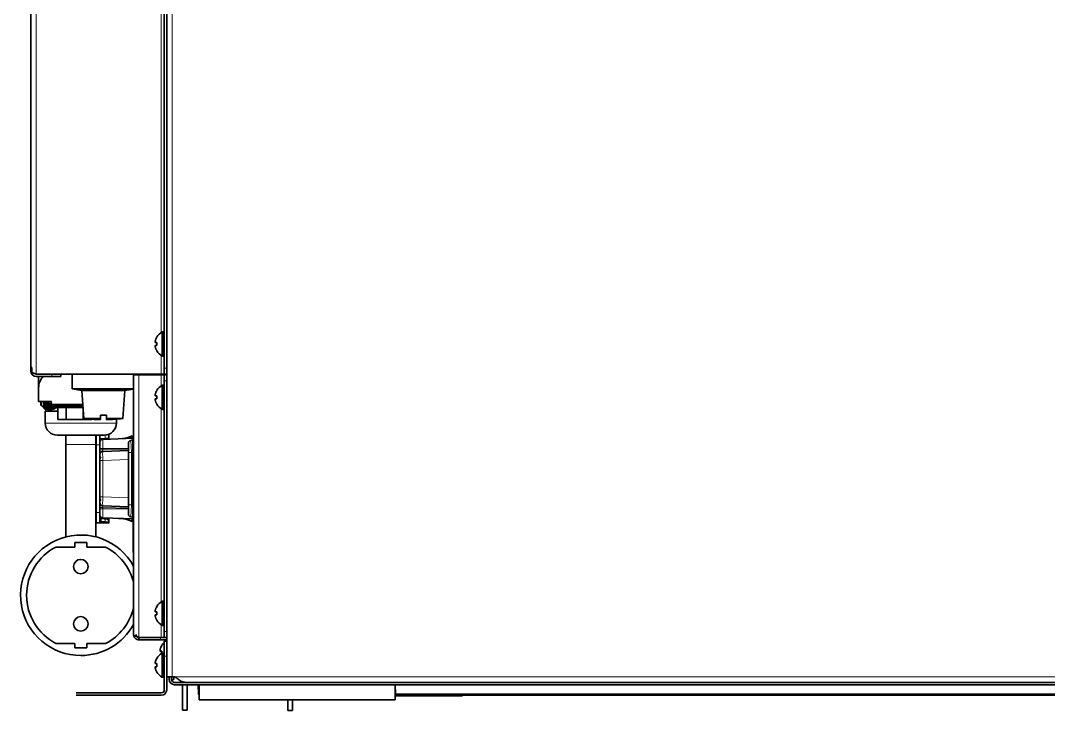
# Model space of a CAD drawing. Header units: millimetres. Extents: x -1803 to 2559, y -1143 to 2136.
# Drawn here: x 1873.6 to 2214.7, y 35.2 to 264.1 of the extents above; entities that cross this region are included whole.
import ezdxf

# ---------------------------------------------------------------- set-up
doc = ezdxf.new("R2010")
doc.units = ezdxf.units.MM

msp = doc.modelspace()

# ---------------------------------------------------------------- linework, layer by layer
at = {"linetype": 'Continuous', "lineweight": 35}
for p, q in [((1876.95, 149), (1876.95, 953.37)), ((1922.05, 939.79), (1922.05, 46.3)), ((1921.25, 933), (1921.25, 148.8)), ((1920.85, 160.8), (1920.65, 160.8)), ((1918.77, 159.1), (1918.81, 159.1)), ((1918.81, 154.5), (1918.77, 154.5)), ((1920.65, 152.8), (1920.85, 152.8)), ((1876.95, 147.8), (1876.95, 149)), ((1876.95, 149), (1877.26, 149)), ((1877.26, 147.43), (1877.26, 149)), ((1920.25, 146.8), (1878.75, 146.8)), ((1886.95, 146.8), (1886.95, 146)), ((1890.72, 146.8), (1890.72, 141.9)), ((1911.05, 146.7), (1911.05, 146.6)), ((1911.85, 146.7), (1911.85, 146.6)), ((1912.85, 146.81), (1912.85, 146.61)), ((1921.25, 146.8), (1920.25, 146.8)), ((1921.25, 146.8), (1921.25, 148.8)), ((1921.25, 146.8), (1922.05, 146.8)), ((1883.95, 146), (1878.75, 146)), ((1879.55, 142.2), (1879.55, 146)), ((1886.95, 146), (1883.95, 146)), ((1912.85, 146.6), (1911.05, 146.6)), ((1911.05, 146.6), (1911.05, 60.4)), ((1912.85, 146.6), (1920.25, 146.6)), ((1920.25, 146.6), (1921.25, 146.6)), ((1921.25, 144.6), (1921.25, 146.6)), ((1922.05, 146.6), (1921.25, 146.6)), ((1921.25, 144.6), (1921.25, 61.4)), ((1879.55, 142.2), (1879.55, 137.7)), ((1890.72, 141.9), (1893.9, 141.34)), ((1890.72, 141.9), (1911.05, 141.9)), ((1893.9, 141.34), (1894.55, 132.05)), ((1901.05, 141.34), (1893.9, 141.34)), ((1908.2, 141.34), (1901.05, 141.34)), ((1907.55, 132.05), (1908.2, 141.34)), ((1908.2, 141.34), (1911.05, 141.84)), ((1918.77, 141.4), (1918.81, 141.4)), ((1920.85, 143.1), (1920.65, 143.1)), ((1879.55, 137.7), (1883.83, 137.7)), ((1880.24, 137.7), (1880.24, 136.55)), ((1880.24, 136.55), (1882.24, 134.55)), ((1881.14, 137.7), (1881.14, 135.83)), ((1881.22, 137.7), (1881.22, 135.73)), ((1881.24, 137.7), (1881.24, 135.76)), ((1881.39, 137.7), (1881.39, 135.66)), ((1881.47, 137.7), (1881.47, 135.57)), ((1881.49, 137.7), (1881.49, 135.6)), ((1881.64, 137.7), (1881.64, 135.51)), ((1881.72, 137.7), (1881.72, 135.42)), ((1881.74, 137.7), (1881.74, 135.46)), ((1881.89, 137.7), (1881.89, 135.39)), ((1881.97, 137.65), (1881.97, 135.29)), ((1881.99, 137.64), (1881.99, 135.34)), ((1882.14, 137.54), (1882.14, 135.28)), ((1882.22, 137.49), (1882.22, 135.18)), ((1882.24, 137.48), (1882.24, 135.24)), ((1882.39, 137.39), (1882.39, 135.19)), ((1882.47, 137.34), (1882.47, 135.09)), ((1882.49, 137.34), (1882.49, 135.16)), ((1882.64, 137.26), (1882.64, 135.12)), ((1882.72, 137.22), (1882.72, 135.02)), ((1882.74, 137.21), (1882.74, 135.1)), ((1882.89, 137.15), (1882.89, 135.07)), ((1882.97, 137.11), (1882.97, 134.97)), ((1882.99, 137.11), (1882.99, 135.06)), ((1883.14, 137.05), (1883.14, 135.04)), ((1883.22, 137.02), (1883.22, 134.94)), ((1883.24, 137.01), (1883.24, 135.04)), ((1883.39, 136.96), (1883.39, 135.04)), ((1883.47, 136.93), (1883.47, 134.94)), ((1883.49, 136.93), (1883.49, 135.04)), ((1883.83, 137.7), (1883.61, 136.9)), ((1883.64, 136.89), (1883.64, 135.05)), ((1883.72, 136.87), (1883.72, 134.95)), ((1883.74, 136.86), (1883.74, 135.06)), ((1883.89, 136.83), (1883.89, 135.09)), ((1883.97, 136.81), (1883.97, 134.99)), ((1883.99, 136.81), (1883.99, 135.11)), ((1884.14, 136.78), (1884.14, 135.15)), ((1884.22, 136.77), (1884.22, 135.05)), ((1884.24, 136.76), (1884.24, 135.17)), ((1884.39, 136.74), (1884.39, 135.22)), ((1884.47, 136.73), (1884.47, 135.13)), ((1884.49, 136.73), (1884.49, 135.26)), ((1884.64, 136.72), (1884.64, 135.32)), ((1884.72, 136.71), (1884.72, 135.22)), ((1884.74, 136.71), (1884.74, 135.37)), ((1884.89, 136.71), (1884.89, 135.44)), ((1884.97, 136.7), (1884.97, 135.34)), ((1884.99, 136.7), (1884.99, 135.49)), ((1885.05, 136.7), (1894.23, 136.7)), ((1885.14, 136.7), (1885.14, 135.58)), ((1885.22, 136.7), (1885.22, 135.48)), ((1885.24, 136.7), (1885.24, 135.64)), ((1885.39, 136.7), (1885.39, 135.73)), ((1885.47, 136.7), (1885.47, 135.64)), ((1885.49, 136.7), (1885.49, 135.8)), ((1885.64, 136.7), (1885.64, 135.9)), ((1885.72, 136.7), (1885.72, 135.81)), ((1885.74, 136.7), (1885.74, 135.98)), ((1885.89, 136.7), (1885.89, 136.1)), ((1885.97, 136.7), (1885.97, 136)), ((1885.99, 136.7), (1885.99, 136.18)), ((1886.2, 136.69), (1886.2, 136.22)), ((1886.26, 136.18), (1886.74, 136.69)), ((1886.74, 136.69), (1886.8, 136.22)), ((1886.95, 136.18), (1887.85, 136.69)), ((1887.06, 136.69), (1887.04, 136.63)), ((1887.85, 136.69), (1887.96, 136.22)), ((1888.19, 136.18), (1889.41, 136.69)), ((1888.34, 136.69), (1888.3, 136.55)), ((1888.55, 136.7), (1888.55, 136.45)), ((1889.41, 136.69), (1889.56, 136.22)), ((1889.85, 136.18), (1891.23, 136.69)), ((1891.23, 136.69), (1891.4, 136.22)), ((1891.7, 136.18), (1893.09, 136.69)), ((1893.09, 136.69), (1893.26, 136.22)), ((1893.54, 136.18), (1894.24, 136.48)), ((1918.81, 136.8), (1918.77, 136.8)), ((1881.14, 135.83), (1881.22, 135.73)), ((1881.24, 135.76), (1881.32, 135.67)), ((1881.39, 135.66), (1881.47, 135.57)), ((1881.49, 135.6), (1881.57, 135.51)), ((1881.64, 135.51), (1881.72, 135.42)), ((1881.74, 135.46), (1881.82, 135.36)), ((1881.75, 134.55), (1885.9, 134.55)), ((1881.75, 134.55), (1881.75, 130.55)), ((1881.89, 135.39), (1881.97, 135.29)), ((1881.99, 135.34), (1882.07, 135.24)), ((1882.14, 135.28), (1882.22, 135.18)), ((1882.24, 135.24), (1882.32, 135.14)), ((1882.39, 135.19), (1882.47, 135.09)), ((1882.49, 135.16), (1882.57, 135.06)), ((1882.64, 135.12), (1882.72, 135.02)), ((1882.74, 135.1), (1882.82, 135)), ((1882.89, 135.07), (1882.97, 134.97)), ((1882.99, 135.06), (1883.07, 134.96)), ((1883.14, 135.04), (1883.22, 134.94)), ((1883.24, 135.04), (1883.32, 134.94)), ((1883.39, 135.04), (1883.47, 134.94)), ((1883.49, 135.04), (1883.57, 134.94)), ((1883.72, 134.95), (1883.64, 135.05)), ((1883.82, 134.96), (1883.74, 135.06)), ((1883.97, 134.99), (1883.89, 135.09)), ((1884.07, 135.01), (1883.99, 135.11)), ((1884.22, 135.05), (1884.14, 135.15)), ((1884.32, 135.08), (1884.24, 135.17)), ((1884.47, 135.13), (1884.39, 135.22)), ((1884.57, 135.16), (1884.49, 135.26)), ((1884.72, 135.22), (1884.64, 135.32)), ((1884.82, 135.27), (1884.74, 135.37)), ((1884.97, 135.34), (1884.89, 135.44)), ((1885.07, 135.4), (1884.99, 135.49)), ((1885.22, 135.48), (1885.14, 135.58)), ((1885.32, 135.54), (1885.24, 135.64)), ((1885.47, 135.64), (1885.39, 135.73)), ((1885.57, 135.7), (1885.49, 135.8)), ((1885.72, 135.81), (1885.64, 135.9)), ((1885.9, 135.7), (1885.9, 131.7)), ((1885.9, 135.7), (1888.73, 135.7)), ((1886.2, 135.71), (1886.2, 136.22)), ((1886.2, 136.22), (1886.28, 136.21)), ((1886.31, 135.71), (1886.26, 136.18)), ((1886.31, 135.71), (1886.8, 136.22)), ((1886.74, 135.71), (1886.66, 135.8)), ((1887.06, 135.71), (1886.95, 136.18)), ((1887.06, 135.71), (1887.96, 136.22)), ((1887.85, 135.71), (1887.49, 135.92)), ((1888.34, 135.71), (1888.19, 136.18)), ((1888.34, 135.71), (1889.56, 136.22)), ((1888.54, 136.45), (1888.58, 136.45)), ((1888.54, 136.33), (1888.54, 136.45)), ((1888.55, 135.88), (1888.55, 135.7)), ((1888.58, 136.45), (1888.61, 136.45)), ((1888.58, 136.45), (1888.58, 136.35)), ((1888.61, 136.45), (1888.63, 136.45)), ((1888.61, 136.45), (1888.61, 136.36)), ((1888.73, 135.7), (1888.73, 131.7)), ((1888.73, 135.7), (1894.3, 135.7)), ((1890.01, 135.71), (1889.85, 136.18)), ((1889.93, 136.45), (1889.97, 136.45)), ((1889.93, 136.21), (1889.93, 136.45)), ((1889.93, 135.95), (1889.93, 135.95)), ((1889.97, 136.45), (1890.01, 136.45)), ((1889.97, 136.45), (1889.97, 136.23)), ((1890.01, 136.45), (1890.02, 136.45)), ((1890.01, 136.45), (1890.01, 136.24)), ((1890.01, 135.71), (1891.4, 136.22)), ((1891.51, 135.95), (1891.5, 135.95)), ((1891.51, 136.45), (1891.55, 136.45)), ((1891.51, 135.95), (1891.51, 136.45)), ((1891.55, 135.95), (1891.51, 135.95)), ((1891.55, 136.45), (1891.6, 136.45)), ((1891.55, 136.45), (1891.55, 135.95)), ((1891.6, 135.95), (1891.55, 135.95)), ((1891.6, 136.45), (1891.6, 136.45)), ((1891.6, 136.45), (1891.6, 135.95)), ((1891.87, 135.71), (1891.7, 136.18)), ((1891.87, 135.71), (1893.26, 136.22)), ((1893.09, 135.95), (1893.08, 135.95)), ((1893.09, 135.95), (1893.09, 136.16)), ((1893.13, 135.95), (1893.09, 135.95)), ((1893.13, 136.18), (1893.13, 135.95)), ((1893.18, 135.95), (1893.13, 135.95)), ((1893.18, 136.45), (1893.18, 136.45)), ((1893.18, 136.19), (1893.18, 135.95)), ((1893.69, 135.71), (1893.54, 136.18)), ((1893.69, 135.71), (1894.28, 135.96)), ((1894.38, 134.55), (1894.38, 131.7)), ((1900.05, 133.21), (1900.05, 132.05)), ((1902.05, 133.21), (1900.05, 133.21)), ((1902.05, 132.05), (1902.05, 133.21)), ((1920.65, 135.1), (1920.85, 135.1)), ((1888.73, 131.7), (1885.9, 131.7)), ((1894.38, 131.7), (1888.73, 131.7)), ((1897.2, 131.7), (1894.38, 131.7)), ((1894.55, 132.05), (1900.05, 132.05)), ((1897.2, 131.82), (1897.2, 131.7)), ((1907.55, 132.05), (1902.05, 132.05)), ((1905.35, 130.55), (1905.35, 131.85)), ((1885.75, 126.55), (1889.65, 126.55)), ((1888.55, 126.55), (1888.55, 123.4)), ((1889.65, 126.55), (1901.35, 126.55)), ((1898.55, 123.4), (1898.55, 126.55)), ((1899.85, 126.55), (1899.85, 123.35)), ((1902.85, 126.84), (1902.85, 125.41)), ((1910.65, 126.3), (1908.89, 125.66)), ((1910.65, 126.3), (1910.65, 126.28)), ((1910.65, 126.28), (1910.65, 126.22)), ((1888.55, 92.77), (1888.55, 123.4)), ((1898.55, 92.77), (1898.55, 123.4)), ((1899.85, 123.35), (1899.85, 120.14)), ((1900.34, 125.36), (1901.61, 125.38)), ((1900.82, 125.14), (1911.05, 125.49)), ((1902.85, 125.41), (1901.61, 125.38)), ((1902.85, 125.41), (1902.85, 125.21)), ((1909.35, 123.82), (1909.35, 120.78)), ((1910.18, 124.81), (1910.85, 124.93)), ((1910.65, 126.22), (1910.65, 125.48)), ((1910.85, 124.93), (1911.05, 124.96)), ((1910.85, 124.93), (1910.85, 120.86)), ((1899.85, 118.14), (1899.85, 120.14)), ((1900.82, 121.14), (1909.35, 121.43)), ((1909.35, 120.78), (1909.35, 103.43)), ((1910.85, 103.34), (1910.85, 120.86)), ((1911.05, 122.7), (1910.95, 122.7)), ((1910.95, 87.7), (1910.95, 122.7)), ((1899.85, 106.07), (1899.85, 118.14)), ((1899.85, 104.07), (1899.85, 106.07)), ((1899.85, 104.07), (1899.85, 100.85)), ((1900.82, 103.07), (1909.35, 102.77)), ((1909.35, 103.43), (1909.35, 100.38)), ((1910.85, 103.34), (1910.85, 99.28)), ((1899.85, 100.85), (1899.85, 97.46)), ((1900.82, 99.07), (1910.95, 98.72)), ((1902.85, 97.82), (1902.85, 99)), ((1910.85, 99.28), (1910.18, 99.4)), ((1910.85, 99.28), (1910.95, 99.26)), ((1898.55, 97.5), (1898.8, 97.49)), ((1899.88, 97.46), (1898.8, 97.49)), ((1900.27, 97.44), (1899.88, 97.46)), ((1901.61, 97.4), (1900.27, 97.44)), ((1900.34, 98.84), (1901.46, 98.82)), ((1901.46, 98.82), (1901.87, 98.82)), ((1902.85, 97.35), (1901.61, 97.4)), ((1902.85, 97.82), (1902.85, 97.35)), ((1906.07, 98.89), (1907.38, 98.84)), ((1908.89, 98.54), (1910.65, 97.9)), ((1910.65, 98.73), (1910.65, 97.99)), ((1910.65, 97.99), (1910.65, 97.93)), ((1910.65, 97.93), (1910.65, 97.9)), ((1885.31, 89.4), (1891.55, 89.4)), ((1891.55, 90.9), (1895.55, 90.9)), ((1891.55, 89.4), (1891.55, 90.9)), ((1895.55, 90.9), (1895.55, 89.4)), ((1895.55, 89.4), (1901.8, 89.4)), ((1911.05, 87.7), (1910.95, 87.7)), ((1918.77, 69.7), (1918.81, 69.7)), ((1920.85, 71.4), (1920.65, 71.4)), ((1918.81, 65.1), (1918.77, 65.1)), ((1920.65, 63.4), (1920.85, 63.4)), ((1912.85, 59.4), (1912.85, 58.6)), ((1912.85, 59.4), (1920.25, 59.4)), ((1912.85, 58.6), (1920.05, 58.6)), ((1922.05, 58.6), (1920.05, 58.6)), ((1920.25, 59.4), (1921.25, 59.4)), ((1921.25, 59.4), (1921.25, 61.4)), ((1921.25, 59.4), (1922.05, 59.4)), ((1921.25, 53.2), (1921.25, 58.2)), ((1921.25, 58.2), (1922.05, 58.2)), ((1922.05, 58.2), (1922.05, 53.2)), ((1891.55, 57.4), (1885.31, 57.4)), ((1891.55, 55.9), (1891.55, 57.4)), ((1895.55, 55.9), (1891.55, 55.9)), ((1895.55, 57.4), (1895.55, 55.9)), ((1901.8, 57.4), (1895.55, 57.4)), ((1920.37, 56.7), (1920.41, 56.7)), ((1918.77, 52.5), (1918.81, 52.5)), ((1920.85, 54.2), (1920.65, 54.2)), ((1921.25, 53.2), (1921.25, 42)), ((1922.05, 53.2), (1922.05, 42)), ((1918.81, 47.9), (1918.77, 47.9)), ((1920.65, 46.2), (1920.85, 46.2)), ((1922.05, 46.3), (1923.85, 46.3)), ((1922.85, 45.5), (1922.85, 46.3)), ((1923.65, 45.5), (1923.65, 46.3)), ((1924.45, 45.5), (1923.65, 45.5)), ((1923.85, 46.3), (1924.85, 46.3)), ((1924.45, 46.3), (1924.45, 45.5)), ((1928.32, 44.5), (1924.65, 44.5)), ((1927.3, 44.84), (1927.3, 44.5)), ((1928.32, 44.5), (2437.79, 44.5)), ((1920.25, 41), (1892.05, 41)), ((2440.45, 43.7), (1924.65, 43.7)), ((1927.3, 43.7), (1927.3, 35.28)), ((1928.8, 35.28), (1928.8, 43.7)), ((1932.61, 40.69), (1932.5, 43.7)), ((1932.56, 40.69), (1932.5, 43.7)), ((1932.85, 38.7), (1932.85, 43.7)), ((1997.85, 38.7), (1997.85, 43.7)), ((1920.25, 40.2), (1892.05, 40.2)), ((1932.85, 38.7), (1997.85, 38.7)), ((1962.3, 38.7), (1962.3, 35.19)), ((1963.8, 35.19), (1963.8, 38.7)), ((1998.06, 40.2), (1997.85, 40.2)), ((1997.85, 40), (2020.25, 40)), ((2423.95, 40.2), (1998.06, 40.2)), ((2020.25, 40.2), (2020.25, 40))]:
    msp.add_line(p, q, dxfattribs=at)
at = {"linetype": 'Continuous', "lineweight": 13}
for p, q in [((1878.75, 146.8), (1878.75, 940.13)), ((1923.85, 939.79), (1923.85, 46.3)), ((1920.25, 160.63), (1920.25, 537.09)), ((1920.45, 160.75), (1920.45, 152.86)), ((1920.65, 160.8), (1920.65, 152.8)), ((1920.85, 160.8), (1920.85, 152.8)), ((1920.25, 146.8), (1920.25, 152.99)), ((1883.95, 146.8), (1883.95, 146)), ((1921.25, 148.8), (1922.05, 148.8)), ((1921.25, 146.8), (1921.25, 146.61)), ((1912.85, 59.4), (1912.85, 146.6)), ((1920.25, 146.6), (1920.25, 142.93)), ((1922.05, 144.6), (1921.25, 144.6)), ((1920.45, 143.05), (1920.45, 135.16)), ((1920.65, 143.1), (1920.65, 135.1)), ((1920.85, 143.1), (1920.85, 135.1)), ((1880.5, 136.32), (1880.5, 137.7)), ((1886.16, 136.32), (1886.16, 136.7)), ((1887.9, 136.69), (1887.9, 136.7)), ((1920.25, 135.28), (1920.25, 71.23)), ((1881.75, 130.55), (1887.65, 130.55)), ((1887.65, 130.55), (1905.35, 130.55)), ((1898.8, 123.35), (1898.8, 126.55)), ((1901.61, 126.56), (1901.61, 125.38)), ((1893.55, 123.4), (1888.55, 123.4)), ((1898.55, 123.4), (1893.55, 123.4)), ((1898.55, 123.35), (1898.8, 123.35)), ((1898.8, 123.35), (1899.85, 123.35)), ((1898.8, 123.35), (1898.8, 100.85)), ((1900.34, 125), (1900.34, 125.36)), ((1900.82, 122.1), (1900.82, 125.14)), ((1910.18, 124.81), (1910.35, 120.78)), ((1899.85, 122.1), (1900.82, 122.1)), ((1899.85, 121.64), (1900.82, 121.64)), ((1900.82, 121.64), (1900.82, 122.1)), ((1900.82, 122.1), (1909.35, 122.1)), ((1909.35, 121.93), (1900.82, 121.64)), ((1909.35, 120.78), (1910.35, 120.78)), ((1910.35, 120.78), (1910.85, 120.86)), ((1910.35, 120.78), (1910.35, 103.43)), ((1899.85, 118.14), (1900.82, 118.14)), ((1900.82, 118.14), (1909.35, 118.44)), ((1900.82, 106.07), (1900.82, 118.14)), ((1899.85, 106.07), (1900.82, 106.07)), ((1900.82, 106.07), (1909.35, 105.77)), ((1899.85, 102.57), (1900.82, 102.57)), ((1900.82, 102.1), (1900.82, 102.57)), ((1900.82, 102.57), (1909.35, 102.27)), ((1910.35, 103.43), (1909.35, 103.43)), ((1910.35, 103.43), (1910.18, 99.4)), ((1910.85, 103.34), (1910.35, 103.43)), ((1898.55, 100.85), (1898.8, 100.85)), ((1898.8, 97.49), (1898.8, 100.85)), ((1899.85, 100.85), (1898.8, 100.85)), ((1899.85, 102.1), (1900.82, 102.1)), ((1900.34, 98.84), (1900.34, 99.2)), ((1900.82, 99.07), (1900.82, 102.1)), ((1900.82, 102.1), (1909.35, 102.1)), ((1901.87, 99.03), (1901.87, 98.82)), ((1900.27, 97.85), (1899.85, 97.85)), ((1900.27, 97.85), (1901.61, 97.83)), ((1900.27, 97.44), (1900.27, 97.85)), ((1901.61, 97.83), (1901.61, 97.4)), ((1920.45, 71.35), (1920.45, 63.46)), ((1920.65, 71.4), (1920.65, 63.4)), ((1920.85, 71.4), (1920.85, 63.4)), ((1920.25, 63.58), (1920.25, 59.4)), ((1920.05, 58.6), (1920.05, 59.4)), ((1921.25, 61.4), (1922.05, 61.4)), ((1922.05, 58.35), (1922.05, 58.2)), ((1920.45, 54.15), (1920.45, 46.26)), ((1920.65, 54.2), (1920.65, 46.2)), ((1920.85, 54.2), (1920.85, 46.2)), ((1922.05, 53.2), (1921.25, 53.2)), ((1921.25, 46.56), (1921.25, 46.26)), ((1924.85, 46.3), (2441.25, 46.3)), ((1998, 43.7), (1998.06, 40.69)), ((1932.6, 40.69), (1932.56, 40.69)), ((1998.06, 40.69), (1998.06, 40.2)), ((1998.06, 40.69), (2423.95, 40.69))]:
    msp.add_line(p, q, dxfattribs=at)
at = {"linetype": 'Continuous', "lineweight": 35}
for centre in [(1893.55, 82.9), (1893.55, 63.9)]:
    msp.add_circle(centre, 2.4, dxfattribs=at)
for centre, radius, start, end in [((1922.87, 156.6), 4.8, 120.3012, 148.4186), ((1920.65, 160.4), 0.4, 90, 120.3012), ((1920.85, 160.4), 0.4, 0, 90), ((1922.56, 156.8), 3.78, 172.3959, 179.9965), ((1922.56, 156.8), 3.78, 180.0035, 187.6041), ((1922.87, 157), 4.8, 211.5837, 239.6988), ((1920.65, 153.2), 0.4, 239.6988, 270), ((1920.85, 153.2), 0.4, 270, 0), ((1878.75, 147.8), 1.8, 180, 270), ((1910.05, 146.7), 1, 0, 5.7389), ((1910.05, 146.7), 1.8, 0, 3.1852), ((1885.05, 142.2), 5.5, 136.298, 180), ((1922.87, 138.9), 4.8, 120.3012, 148.4186), ((1920.65, 142.7), 0.4, 90, 120.3012), ((1920.85, 142.7), 0.4, 0, 90), ((1885.05, 142.2), 5.5, 234.9032, 254.7449), ((1885.05, 142.2), 5.5, 254.7449, 270), ((1922.56, 139.1), 3.78, 172.3959, 179.9965), ((1922.56, 139.1), 3.78, 180.0035, 187.6041), ((1922.87, 139.3), 4.8, 211.5837, 239.6988), ((1920.65, 135.5), 0.4, 239.6988, 270), ((1920.85, 135.5), 0.4, 270, 0), ((1885.75, 130.55), 4, 180, 270), ((1900.97, 191.7), 60, 263.8625, 269.1307), ((1901.35, 130.55), 4, 270, 0), ((1901.14, 191.7), 60, 270.8679, 276.1375), ((1900.35, 124.86), 0.5, 91, 180), ((1900.85, 124.14), 1, 92, 180), ((1910.35, 123.82), 1, 100, 180), ((1900.85, 120.14), 1, 92, 180), ((1900.35, 119.52), 0.5, 180, 260), ((1900.35, 104.68), 0.5, 100, 180), ((1900.85, 104.07), 1, 180, 268), ((1900.85, 100.07), 1, 180, 268), ((1900.35, 99.34), 0.5, 180, 269), ((1910.35, 100.38), 1, 180, 260), ((1898.85, 98.99), 1.5, 258.463, 268), ((1893.55, 73.4), 20, 28.9575, 270), ((1893.55, 73.4), 18, 117.266, 242.734), ((1893.55, 73.4), 18, 13.5349, 62.734), ((1893.55, 73.4), 18, 297.266, 346.4651), ((1922.87, 67.2), 4.8, 120.3012, 148.4186), ((1920.65, 71), 0.4, 90, 120.3012), ((1920.85, 71), 0.4, 0, 90), ((1922.56, 67.4), 3.78, 172.3959, 179.9965), ((1922.56, 67.4), 3.78, 180.0035, 187.6041), ((1922.87, 67.6), 4.8, 211.5837, 239.6988), ((1893.55, 73.4), 20, 270, 331.0481), ((1920.65, 63.8), 0.4, 239.6988, 270), ((1920.85, 63.8), 0.4, 270, 0), ((1924.47, 54.2), 4.8, 120.3012, 123.5813), ((1924.16, 54.4), 3.78, 172.3959, 179.9965), ((1924.47, 54.2), 4.8, 132.1316, 148.4186), ((1922.87, 50), 4.8, 120.3012, 148.4186), ((1924.16, 54.4), 3.78, 180.0035, 184.4536), ((1920.65, 53.8), 0.4, 90, 120.3012), ((1920.85, 53.8), 0.4, 0, 90), ((1922.56, 50.2), 3.78, 172.3959, 179.9965), ((1922.56, 50.2), 3.78, 180.0035, 187.6041), ((1922.87, 50.4), 4.8, 211.5837, 239.6988), ((1920.65, 46.6), 0.4, 239.6988, 270), ((1920.85, 46.6), 0.4, 270, 0), ((1923.67, 50.4), 4.8, 238.1512, 239.6988), ((1924.65, 45.5), 1.8, 180, 270), ((1924.65, 45.5), 1, 180, 270), ((1920.25, 42), 1.8, 270, 0), ((1920.25, 42), 1, 270, 0), ((1933.06, 40.7), 0.5, 181, 246.116), ((1933.11, 40.7), 0.5, 182, 239.3265)]:
    msp.add_arc(centre, radius, start, end, dxfattribs=at)
for centre, major_axis, ratio, start_param, end_param in [((1884, 151.51), (0, 16.72), 0.5, 2.803604, 2.816256), ((1883.81, 151.1), (0, 16.18), 0.5, 2.818486, 2.837982), ((1883.82, 150.41), (0, 15.57), 0.5, 2.835814, 2.849259), ((1883.65, 150.09), (0, 15.12), 0.5, 2.851342, 2.87199), ((1883.68, 149.46), (0, 14.58), 0.5, 2.869992, 2.884205), ((1883.53, 149.22), (0, 14.22), 0.5, 2.886105, 2.907849), ((1883.58, 148.66), (0, 13.75), 0.5, 2.90606, 2.920993), ((1883.45, 148.49), (0, 13.47), 0.5, 2.922673, 2.945428), ((1883.51, 147.99), (0, 13.07), 0.5, 2.943883, 2.959468), ((1883.39, 147.9), (0, 12.87), 0.5, 2.960893, 2.984539), ((1883.46, 147.46), (0, 12.53), 0.5, 2.983273, 2.999417), ((1883.36, 147.44), (0, 12.41), 0.5, 3.000555, 3.024939), ((1883.44, 147.06), (0, 12.13), 0.5, 3.023982, 3.040571), ((1883.34, 147.11), (0, 12.08), 0.5, 3.041395, 3.066336), ((1883.42, 146.8), (0, 11.86), 0.5, 3.065712, 3.082613), ((1883.34, 146.91), (0, 11.87), 0.5, 3.083101, 3.108394), ((1883.42, 146.66), (0, 11.72), 0.5, 3.108118, 3.125186), ((1883.33, 146.84), (0, 11.8), 0.5, 3.125326, 3.150747), ((1883.42, 146.65), (0, 11.71), 0.5, 3.150828, 3.167908), ((1883.33, 146.89), (0, 11.85), 0.5, 3.167692, 3.193022), ((1883.42, 146.76), (0, 11.83), 0.5, 3.193452, 3.210392), ((1883.33, 147.07), (0, 12.03), 0.5, 3.209826, 3.234841), ((1883.41, 147.01), (0, 12.07), 0.5, 3.235609, 3.252261), ((1883.31, 147.38), (0, 12.34), 0.5, 3.251358, 3.275849), ((1883.38, 147.39), (0, 12.45), 0.5, 3.276936, 3.293163), ((1883.28, 147.81), (0, 12.78), 0.5, 3.291947, 3.315729), ((1883.34, 147.89), (0, 12.97), 0.5, 3.317108, 3.332793), ((1883.23, 148.38), (0, 13.36), 0.5, 3.331293, 3.354207), ((1883.28, 148.54), (0, 13.62), 0.5, 3.355847, 3.370895), ((1883.15, 149.09), (0, 14.08), 0.5, 3.369144, 3.391064), ((1883.18, 149.32), (0, 14.43), 0.5, 3.39293, 3.407267), ((1883.04, 149.93), (0, 14.96), 0.5, 3.405302, 3.426138), ((1883.05, 150.24), (0, 15.39), 0.5, 3.428193, 3.44177), ((1882.89, 150.92), (0, 15.99), 0.5, 3.439628, 3.459319), ((1882.88, 151.31), (0, 16.51), 0.5, 3.461528, 3.474314), ((1882.7, 152.05), (0, 17.18), 0.5, 3.472031, 3.490549), ((1882.66, 152.53), (0, 17.81), 0.5, 3.492876, 3.504862), ((1882.46, 153.34), (0, 18.56), 0.5, 3.502473, 3.519811), ((2017.44, 300.2), (0, -223.82), 0.866025, 5.536148, 5.536757), ((2003.74, 284.38), (0, -201.27), 0.866025, 5.540672, 5.541346), ((1882.39, 153.91), (0, 19.29), 0.5, 3.522224, 3.533416), ((1882.15, 154.86), (0, 20.19), 0.5, 3.530974, 3.549782), ((1995.88, 275.32), (0, -188.32), 0.866025, 5.54379, 5.544508), ((1928.05, 35.28), (0.75, 0), 0.017082, 3.141593, 6.283185), ((1963.05, 35.19), (0.75, 0), 0.017082, 3.141593, 6.283185)]:
    msp.add_ellipse(centre, major_axis=major_axis, ratio=ratio, start_param=start_param, end_param=end_param, dxfattribs=at)
at = {"linetype": 'Continuous', "lineweight": 13}
for centre, major_axis, ratio, start_param, end_param in [((1900.85, 121.64), (0.035, 0.502), 0.068996, 1.579277, 3.148856), ((1900.85, 118.14), (-0.03, 3), 0.01162, 0.000271, 1.569849), ((1900.85, 106.07), (0.03, 3), 0.01162, 1.571744, 3.141322), ((1900.85, 102.57), (-0.035, 0.502), 0.068996, 6.275922, 7.845501), ((1900.35, 97.84), (-0.01, 1), 0.086751, 6.280897, 7.848662), ((1933.61, 40.7), (1, 0.02), 0.017434, 3.141897, 3.855884), ((1998.06, 40.7), (1, 0.01), 0.008724, 4.508365, 4.712161)]:
    msp.add_ellipse(centre, major_axis=major_axis, ratio=ratio, start_param=start_param, end_param=end_param, dxfattribs=at)
at = {"linetype": 'Continuous', "lineweight": 35}
for points in [[(1918.26, 157.8), (1918.25, 157.78), (1918.25, 157.73), (1918.24, 157.65), (1918.24, 157.58), (1918.24, 157.51), (1918.24, 157.44), (1918.25, 157.37), (1918.25, 157.33), (1918.26, 157.3)], [(1918.26, 157.3), (1918.27, 157.3), (1918.3, 157.3), (1918.35, 157.3), (1918.41, 157.3), (1918.47, 157.3), (1918.54, 157.3), (1918.61, 157.3), (1918.7, 157.3), (1918.77, 157.3), (1918.81, 157.3)], [(1918.26, 156.3), (1918.25, 156.28), (1918.25, 156.23), (1918.24, 156.16), (1918.24, 156.09), (1918.24, 156.02), (1918.24, 155.95), (1918.25, 155.87), (1918.25, 155.83), (1918.26, 155.8)], [(1918.26, 155.8), (1918.27, 155.75), (1918.3, 155.64), (1918.35, 155.48), (1918.41, 155.32), (1918.47, 155.16), (1918.54, 155.01), (1918.61, 154.86), (1918.7, 154.69), (1918.77, 154.57), (1918.81, 154.5)], [(1918.26, 140.1), (1918.25, 140.08), (1918.25, 140.03), (1918.24, 139.95), (1918.24, 139.88), (1918.24, 139.81), (1918.24, 139.74), (1918.25, 139.67), (1918.25, 139.63), (1918.26, 139.6)], [(1918.26, 138.6), (1918.25, 138.58), (1918.25, 138.53), (1918.24, 138.46), (1918.24, 138.39), (1918.24, 138.32), (1918.24, 138.25), (1918.25, 138.17), (1918.25, 138.13), (1918.26, 138.1)], [(1918.26, 139.6), (1918.27, 139.6), (1918.3, 139.6), (1918.35, 139.6), (1918.41, 139.6), (1918.47, 139.6), (1918.54, 139.6), (1918.61, 139.6), (1918.7, 139.6), (1918.77, 139.6), (1918.81, 139.6)], [(1918.26, 138.1), (1918.27, 138.05), (1918.3, 137.94), (1918.35, 137.78), (1918.41, 137.62), (1918.47, 137.46), (1918.54, 137.31), (1918.61, 137.16), (1918.7, 136.99), (1918.77, 136.87), (1918.81, 136.8)], [(1881.14, 135.83), (1881.07, 135.88), (1880.93, 135.98), (1880.72, 136.14), (1880.58, 136.26), (1880.5, 136.32)], [(1886.31, 135.72), (1886.28, 135.71), (1886.24, 135.71), (1886.2, 135.71)], [(1889.91, 135.95), (1889.58, 135.95), (1889.25, 135.95), (1888.92, 135.95)], [(1891.62, 136.45), (1891.89, 136.45), (1892.16, 136.45), (1892.44, 136.45)], [(1893.19, 136.45), (1893.53, 136.45), (1893.86, 136.45), (1894.19, 136.45)], [(1910.65, 126.28), (1910.57, 126.25), (1910.41, 126.19), (1910.2, 126.12), (1910.01, 126.05), (1909.84, 125.99), (1909.69, 125.94), (1909.54, 125.89), (1909.41, 125.84), (1909.29, 125.8), (1909.17, 125.76), (1909.06, 125.72), (1908.98, 125.69), (1908.92, 125.67), (1908.89, 125.66), (1908.89, 125.66), (1908.89, 125.66)], [(1910.65, 126.22), (1910.55, 126.18), (1910.35, 126.11), (1910.07, 126.02), (1909.8, 125.93), (1909.56, 125.85), (1909.33, 125.77), (1909.09, 125.7), (1908.86, 125.62), (1908.62, 125.56), (1908.39, 125.5), (1908.14, 125.45), (1907.89, 125.41), (1907.64, 125.38), (1907.47, 125.37), (1907.38, 125.37)], [(1899.88, 97.46), (1899.87, 97.46), (1899.86, 97.46), (1899.85, 97.46), (1899.85, 97.46)], [(1908.89, 98.54), (1908.72, 98.61), (1908.54, 98.66), (1908.36, 98.7)], [(1908.89, 98.54), (1908.89, 98.54), (1908.89, 98.54), (1908.92, 98.53), (1908.99, 98.51), (1909.08, 98.48), (1909.21, 98.43), (1909.37, 98.38), (1909.56, 98.31), (1909.78, 98.23), (1910.04, 98.14), (1910.32, 98.05), (1910.54, 97.97), (1910.65, 97.93)], [(1918.26, 68.4), (1918.25, 68.38), (1918.25, 68.33), (1918.24, 68.25), (1918.24, 68.18), (1918.24, 68.11), (1918.24, 68.04), (1918.25, 67.97), (1918.25, 67.93), (1918.26, 67.9)], [(1918.26, 66.9), (1918.25, 66.88), (1918.25, 66.83), (1918.24, 66.76), (1918.24, 66.69), (1918.24, 66.62), (1918.24, 66.55), (1918.25, 66.47), (1918.25, 66.43), (1918.26, 66.4)], [(1918.26, 67.9), (1918.27, 67.9), (1918.3, 67.9), (1918.35, 67.9), (1918.41, 67.9), (1918.47, 67.9), (1918.54, 67.9), (1918.61, 67.9), (1918.7, 67.9), (1918.77, 67.9), (1918.81, 67.9)], [(1918.26, 66.4), (1918.27, 66.35), (1918.3, 66.24), (1918.35, 66.08), (1918.41, 65.92), (1918.47, 65.76), (1918.54, 65.61), (1918.61, 65.46), (1918.7, 65.29), (1918.77, 65.17), (1918.81, 65.1)], [(1912.85, 59.4), (1912.68, 59.4), (1912.33, 59.5), (1911.95, 59.88), (1911.85, 60.23), (1911.85, 60.4)], [(1919.86, 55.4), (1919.85, 55.38), (1919.85, 55.33), (1919.84, 55.25), (1919.84, 55.18), (1919.84, 55.11), (1919.84, 55.04), (1919.85, 54.97), (1919.85, 54.93), (1919.86, 54.9)], [(1919.86, 54.9), (1919.87, 54.9), (1919.9, 54.9), (1919.95, 54.9), (1920.01, 54.9), (1920.07, 54.9), (1920.14, 54.9), (1920.21, 54.9), (1920.3, 54.9), (1920.37, 54.9), (1920.41, 54.9)], [(1918.26, 51.2), (1918.25, 51.18), (1918.25, 51.13), (1918.24, 51.05), (1918.24, 50.98), (1918.24, 50.91), (1918.24, 50.84), (1918.25, 50.77), (1918.25, 50.73), (1918.26, 50.7)], [(1918.26, 49.7), (1918.25, 49.68), (1918.25, 49.63), (1918.24, 49.56), (1918.24, 49.49), (1918.24, 49.42), (1918.24, 49.35), (1918.25, 49.27), (1918.25, 49.23), (1918.26, 49.2)], [(1918.26, 50.7), (1918.27, 50.7), (1918.3, 50.7), (1918.35, 50.7), (1918.41, 50.7), (1918.47, 50.7), (1918.54, 50.7), (1918.61, 50.7), (1918.7, 50.7), (1918.77, 50.7), (1918.81, 50.7)], [(1918.26, 49.2), (1918.27, 49.15), (1918.3, 49.04), (1918.35, 48.88), (1918.41, 48.72), (1918.47, 48.56), (1918.54, 48.41), (1918.61, 48.26), (1918.7, 48.09), (1918.77, 47.97), (1918.81, 47.9)], [(1928.32, 44.5), (1928.22, 44.5), (1928.03, 44.51), (1927.74, 44.56), (1927.45, 44.64), (1927.16, 44.74), (1926.87, 44.87), (1926.59, 45.03), (1926.3, 45.2), (1926.01, 45.4), (1925.72, 45.61), (1925.43, 45.84), (1925.14, 46.07), (1924.95, 46.22), (1924.85, 46.3)]]:
    msp.add_open_spline(points, degree=3, dxfattribs=at)
for points, knots in [([(1918.81, 159.1), (1918.68, 158.9), (1918.58, 158.69), (1918.44, 158.37), (1918.4, 158.26), (1918.32, 158.03), (1918.29, 157.92), (1918.26, 157.8)], [0, 0, 0, 0, 0.5, 0.5, 0.75, 0.75, 1, 1, 1, 1]), ([(1918.81, 156.3), (1918.68, 156.3), (1918.58, 156.3), (1918.44, 156.3), (1918.4, 156.3), (1918.32, 156.3), (1918.29, 156.3), (1918.26, 156.3)], [0, 0, 0, 0, 0.5, 0.5, 0.75, 0.75, 1, 1, 1, 1]), ([(1877.26, 147.43), (1877.34, 147.38), (1877.44, 147.32), (1877.65, 147.22), (1877.77, 147.17), (1878.03, 147.06), (1878.17, 147.01), (1878.46, 146.91), (1878.61, 146.86), (1878.75, 146.8)], [0, 0, 0, 0, 0.25, 0.25, 0.5, 0.5, 0.75, 0.75, 1, 1, 1, 1]), ([(1918.81, 141.4), (1918.68, 141.2), (1918.58, 140.99), (1918.44, 140.67), (1918.4, 140.56), (1918.32, 140.33), (1918.29, 140.22), (1918.26, 140.1)], [0, 0, 0, 0, 0.5, 0.5, 0.75, 0.75, 1, 1, 1, 1]), ([(1880.5, 136.32), (1880.46, 136.36), (1880.43, 136.39), (1880.36, 136.45), (1880.33, 136.47), (1880.3, 136.5), (1880.3, 136.5), (1880.29, 136.51), (1880.27, 136.52), (1880.26, 136.53), (1880.24, 136.55), (1880.24, 136.55), (1880.24, 136.55), (1880.24, 136.55), (1880.24, 136.55)], [0, 0, 0, 0, 0.249727, 0.249727, 0.499454, 0.499454, 0.561885, 0.561885, 0.624317, 0.749181, 0.749181, 0.998907, 0.998907, 1, 1, 1, 1]), ([(1886.2, 136.69), (1886.26, 136.69), (1886.36, 136.68), (1886.5, 136.64), (1886.59, 136.61), (1886.64, 136.59)], [0, 0, 0, 0, 0.306013, 0.612026, 1, 1, 1, 1]), ([(1886.31, 136.69), (1886.36, 136.69), (1886.46, 136.68), (1886.57, 136.65), (1886.63, 136.62), (1886.66, 136.61)], [0, 0, 0, 0, 0.356065, 0.712129, 1, 1, 1, 1]), ([(1886.74, 136.69), (1886.79, 136.69), (1886.89, 136.68), (1887.06, 136.63), (1887.25, 136.55), (1887.39, 136.49), (1887.45, 136.47), (1887.46, 136.47)], [0, 0, 0, 0, 0.15317, 0.30634, 0.612681, 0.919021, 1, 1, 1, 1]), ([(1887.06, 136.69), (1887.1, 136.69), (1887.17, 136.68), (1887.29, 136.63), (1887.39, 136.56), (1887.46, 136.51), (1887.49, 136.49)], [0, 0, 0, 0, 0.176206, 0.352412, 0.704824, 1, 1, 1, 1]), ([(1887.85, 136.69), (1887.89, 136.69), (1887.98, 136.68), (1888.13, 136.63), (1888.3, 136.55), (1888.44, 136.48), (1888.51, 136.46), (1888.54, 136.45), (1888.54, 136.45)], [0, 0, 0, 0, 0.127488, 0.254976, 0.509951, 0.764927, 0.892415, 1, 1, 1, 1]), ([(1888.34, 136.69), (1888.37, 136.69), (1888.41, 136.68), (1888.48, 136.63), (1888.52, 136.57), (1888.54, 136.53), (1888.55, 136.52)], [0, 0, 0, 0, 0.206015, 0.41203, 0.82406, 1, 1, 1, 1]), ([(1889.41, 136.69), (1889.44, 136.69), (1889.5, 136.68), (1889.61, 136.63), (1889.74, 136.55), (1889.85, 136.48), (1889.9, 136.46), (1889.92, 136.45), (1889.92, 136.45)], [0, 0, 0, 0, 0.127488, 0.254976, 0.509951, 0.764927, 0.892415, 1, 1, 1, 1]), ([(1891.23, 136.69), (1891.24, 136.69), (1891.27, 136.68), (1891.33, 136.63), (1891.41, 136.55), (1891.46, 136.48), (1891.49, 136.46), (1891.5, 136.45), (1891.5, 136.45)], [0, 0, 0, 0, 0.127488, 0.254976, 0.509951, 0.764927, 0.892415, 1, 1, 1, 1]), ([(1918.81, 138.6), (1918.68, 138.6), (1918.58, 138.6), (1918.44, 138.6), (1918.4, 138.6), (1918.32, 138.6), (1918.29, 138.6), (1918.26, 138.6)], [0, 0, 0, 0, 0.5, 0.5, 0.75, 0.75, 1, 1, 1, 1]), ([(1887.02, 135.95), (1887, 135.95), (1886.98, 135.95), (1886.95, 135.94), (1886.92, 135.93), (1886.88, 135.91), (1886.84, 135.89), (1886.77, 135.85), (1886.69, 135.81), (1886.63, 135.78), (1886.57, 135.76), (1886.52, 135.74), (1886.44, 135.72), (1886.37, 135.71), (1886.31, 135.71)], [0, 0, 0, 0, 0.107986, 0.171702, 0.235417, 0.299132, 0.362847, 0.490278, 0.617708, 0.681424, 0.745139, 0.808854, 0.872569, 1, 1, 1, 1]), ([(1887.04, 135.77), (1887.03, 135.77), (1887.01, 135.76), (1886.95, 135.74), (1886.86, 135.72), (1886.79, 135.71), (1886.74, 135.71)], [0, 0, 0, 0, 0.092447, 0.319335, 0.546223, 1, 1, 1, 1]), ([(1886.8, 136.22), (1886.81, 136.22), (1886.83, 136.22), (1886.87, 136.21), (1886.9, 136.2), (1886.93, 136.18), (1886.94, 136.18), (1886.95, 136.17)], [0, 0, 0, 0, 0.382518, 0.573778, 0.765037, 0.956296, 1, 1, 1, 1]), ([(1887.58, 135.95), (1887.57, 135.95), (1887.56, 135.95), (1887.53, 135.94), (1887.51, 135.93), (1887.48, 135.91), (1887.45, 135.89), (1887.4, 135.85), (1887.34, 135.81), (1887.3, 135.78), (1887.26, 135.76), (1887.22, 135.74), (1887.15, 135.72), (1887.1, 135.71), (1887.06, 135.71)], [0, 0, 0, 0, 0.107986, 0.171702, 0.235417, 0.299132, 0.362847, 0.490278, 0.617708, 0.681424, 0.745139, 0.808854, 0.872569, 1, 1, 1, 1]), ([(1888.27, 135.95), (1888.04, 135.95), (1887.81, 135.95), (1887.58, 135.95), (1887.58, 135.95), (1887.58, 135.95)], [0, 0, 0, 0, 0.996495, 0.996495, 1, 1, 1, 1]), ([(1888.3, 135.85), (1888.3, 135.85), (1888.27, 135.84), (1888.22, 135.81), (1888.15, 135.78), (1888.09, 135.76), (1888.03, 135.74), (1887.96, 135.72), (1887.89, 135.71), (1887.85, 135.71)], [0, 0, 0, 0, 0.009106, 0.25683, 0.380691, 0.504553, 0.628415, 0.752277, 1, 1, 1, 1]), ([(1887.96, 136.22), (1887.97, 136.22), (1887.99, 136.22), (1888.02, 136.21), (1888.05, 136.2), (1888.08, 136.18), (1888.12, 136.15), (1888.17, 136.12), (1888.21, 136.09), (1888.23, 136.08)], [0, 0, 0, 0, 0.215299, 0.322948, 0.430597, 0.538247, 0.645896, 0.861195, 1, 1, 1, 1]), ([(1889.56, 136.22), (1889.57, 136.22), (1889.58, 136.22), (1889.6, 136.21), (1889.61, 136.2), (1889.63, 136.18), (1889.66, 136.15), (1889.7, 136.11), (1889.74, 136.07), (1889.77, 136.03), (1889.79, 136.01), (1889.82, 135.99), (1889.86, 135.96), (1889.9, 135.95), (1889.93, 135.95), (1889.93, 135.95), (1889.93, 135.95)], [0, 0, 0, 0, 0.124803, 0.187204, 0.249605, 0.312006, 0.374408, 0.49921, 0.624013, 0.686414, 0.748816, 0.811217, 0.873618, 0.998421, 0.998421, 1, 1, 1, 1]), ([(1891.5, 135.95), (1891.5, 135.95), (1891.5, 135.95), (1891.22, 135.95), (1890.95, 135.95), (1890.67, 135.95)], [0, 0, 0, 0, 0.000001, 0.000001, 1, 1, 1, 1]), ([(1891.4, 136.22), (1891.4, 136.22), (1891.41, 136.22), (1891.41, 136.21), (1891.42, 136.2), (1891.42, 136.18), (1891.43, 136.15), (1891.44, 136.11), (1891.45, 136.07), (1891.46, 136.03), (1891.46, 136.01), (1891.47, 135.99), (1891.48, 135.96), (1891.49, 135.95), (1891.5, 135.95), (1891.5, 135.95), (1891.5, 135.95)], [0, 0, 0, 0, 0.124803, 0.187204, 0.249605, 0.312006, 0.374408, 0.49921, 0.624013, 0.686414, 0.748816, 0.811217, 0.873618, 0.998421, 0.998421, 1, 1, 1, 1]), ([(1891.5, 136.45), (1891.5, 136.41), (1891.5, 136.37), (1891.5, 136.29), (1891.5, 136.16), (1891.5, 136.04), (1891.5, 135.95)], [0, 0, 0, 0, 0.25, 0.25, 0.5, 1, 1, 1, 1]), ([(1891.6, 135.95), (1891.6, 135.99), (1891.6, 136.04), (1891.6, 136.12), (1891.6, 136.24), (1891.6, 136.37), (1891.6, 136.45)], [0, 0, 0, 0, 0.25, 0.25, 0.5, 1, 1, 1, 1]), ([(1891.6, 136.45), (1891.6, 136.45), (1891.6, 136.45), (1891.61, 136.45), (1891.63, 136.44), (1891.65, 136.38), (1891.66, 136.29), (1891.69, 136.21), (1891.7, 136.19), (1891.7, 136.18), (1891.7, 136.18)], [0, 0, 0, 0, 0.002395, 0.002395, 0.127096, 0.251797, 0.501198, 0.750599, 0.875299, 1, 1, 1, 1]), ([(1891.61, 135.95), (1891.61, 135.95), (1891.61, 135.95), (1891.63, 135.94), (1891.64, 135.93), (1891.65, 135.91), (1891.67, 135.89), (1891.7, 135.85), (1891.74, 135.81), (1891.77, 135.78), (1891.79, 135.76), (1891.82, 135.74), (1891.84, 135.72), (1891.86, 135.71), (1891.87, 135.71)], [0, 0, 0, 0, 0.107986, 0.171702, 0.235417, 0.299132, 0.362847, 0.490278, 0.617708, 0.681424, 0.745139, 0.808854, 0.872569, 1, 1, 1, 1]), ([(1893.18, 136.45), (1893.18, 136.45), (1893.18, 136.45), (1893.21, 136.45), (1893.25, 136.44), (1893.33, 136.38), (1893.41, 136.29), (1893.48, 136.21), (1893.52, 136.19), (1893.54, 136.18), (1893.54, 136.18)], [0, 0, 0, 0, 0.002395, 0.002395, 0.127096, 0.251797, 0.501198, 0.750599, 0.875299, 1, 1, 1, 1]), ([(1893.18, 135.95), (1893.19, 135.95), (1893.2, 135.95), (1893.22, 135.94), (1893.25, 135.93), (1893.27, 135.91), (1893.31, 135.89), (1893.37, 135.85), (1893.43, 135.81), (1893.48, 135.78), (1893.52, 135.76), (1893.56, 135.74), (1893.62, 135.72), (1893.66, 135.71), (1893.69, 135.71)], [0, 0, 0, 0, 0.108017, 0.17173, 0.235443, 0.299156, 0.362869, 0.490295, 0.617721, 0.681435, 0.745148, 0.808861, 0.872574, 1, 1, 1, 1]), ([(1900.05, 132.05), (1900.05, 132.02), (1900.05, 131.97), (1900.05, 131.91), (1900.05, 131.86), (1900.05, 131.82), (1900.05, 131.79), (1900.05, 131.76), (1900.05, 131.75), (1900.05, 131.73), (1900.05, 131.72), (1900.05, 131.72), (1900.05, 131.71), (1900.05, 131.71), (1900.05, 131.71), (1900.05, 131.71), (1900.05, 131.71)], [0, 0, 0, 0, 0.071467, 0.142933, 0.2144, 0.285866, 0.357333, 0.428799, 0.500266, 0.571732, 0.643199, 0.714665, 0.786132, 0.857598, 0.929065, 1, 1, 1, 1]), ([(1902.05, 131.71), (1902.05, 131.71), (1902.05, 131.71), (1902.05, 131.71), (1902.05, 131.71), (1902.05, 131.71), (1902.05, 131.72), (1902.05, 131.72), (1902.05, 131.73), (1902.05, 131.75), (1902.05, 131.76), (1902.05, 131.79), (1902.05, 131.82), (1902.05, 131.86), (1902.05, 131.91), (1902.05, 131.97), (1902.05, 132.02), (1902.05, 132.05)], [0, 0, 0, 0, 0.000562, 0.071951, 0.143339, 0.214727, 0.286116, 0.357504, 0.428893, 0.500281, 0.57167, 0.643058, 0.714446, 0.785835, 0.857223, 0.928612, 1, 1, 1, 1]), ([(1908.89, 125.66), (1908.88, 125.66), (1908.86, 125.65), (1908.83, 125.64), (1908.79, 125.63), (1908.76, 125.62), (1908.73, 125.61), (1908.69, 125.59), (1908.66, 125.58), (1908.62, 125.57), (1908.59, 125.56), (1908.56, 125.55), (1908.52, 125.54), (1908.49, 125.53), (1908.45, 125.53), (1908.42, 125.52), (1908.38, 125.51), (1908.35, 125.5), (1908.31, 125.49), (1908.28, 125.48), (1908.25, 125.48), (1908.21, 125.47), (1908.18, 125.46), (1908.13, 125.45), (1908.07, 125.44), (1908, 125.43), (1907.93, 125.42), (1907.86, 125.41), (1907.79, 125.4), (1907.72, 125.39), (1907.65, 125.38), (1907.58, 125.38), (1907.51, 125.37), (1907.44, 125.37), (1907.39, 125.37), (1907.37, 125.37)], [0, 0, 0, 0, 0.022663, 0.045335, 0.068016, 0.090706, 0.113403, 0.136108, 0.158821, 0.18154, 0.204265, 0.226995, 0.249731, 0.272472, 0.295217, 0.317965, 0.340717, 0.363471, 0.386227, 0.408985, 0.431744, 0.454504, 0.477263, 0.500022, 0.545584, 0.591137, 0.636677, 0.6822, 0.727701, 0.773175, 0.818619, 0.864028, 0.909397, 0.954723, 1, 1, 1, 1]), ([(1902.23, 98.74), (1902.23, 98.74), (1902.2, 98.74), (1902.04, 98.75), (1901.81, 98.75), (1901.62, 98.75), (1901.52, 98.76)], [0, 0, 0, 0, 0.25005, 0.50001, 0.749967, 1, 1, 1, 1]), ([(1901.87, 98.82), (1901.94, 98.82), (1902, 98.81), (1902.13, 98.78), (1902.19, 98.76), (1902.31, 98.71), (1902.36, 98.68), (1902.47, 98.61), (1902.52, 98.56), (1902.61, 98.47), (1902.65, 98.42), (1902.72, 98.31), (1902.75, 98.26), (1902.8, 98.14), (1902.82, 98.07), (1902.85, 97.95), (1902.85, 97.88), (1902.85, 97.82)], [0, 0, 0, 0, 0.125, 0.125, 0.25, 0.25, 0.375, 0.375, 0.5, 0.5, 0.625, 0.625, 0.75, 0.75, 0.875, 0.875, 1, 1, 1, 1]), ([(1907.83, 98.8), (1907.76, 98.81), (1907.68, 98.82), (1907.53, 98.83), (1907.44, 98.84), (1907.36, 98.84)], [0, 0, 0, 0, 0.465491, 0.465491, 1, 1, 1, 1]), ([(1907.38, 98.84), (1907.53, 98.84), (1907.67, 98.82), (1907.95, 98.79), (1908.09, 98.77), (1908.29, 98.73), (1908.36, 98.71), (1908.5, 98.68), (1908.57, 98.66), (1908.77, 98.61), (1908.91, 98.57), (1909.18, 98.48), (1909.31, 98.44), (1909.58, 98.35), (1909.72, 98.31), (1910.12, 98.17), (1910.39, 98.08), (1910.65, 97.99)], [0, 0, 0, 0, 0.125, 0.125, 0.25, 0.25, 0.3125, 0.3125, 0.375, 0.375, 0.5, 0.5, 0.625, 0.625, 0.75, 0.75, 1, 1, 1, 1]), ([(1918.81, 69.7), (1918.68, 69.5), (1918.58, 69.29), (1918.44, 68.97), (1918.4, 68.86), (1918.32, 68.63), (1918.29, 68.52), (1918.26, 68.4)], [0, 0, 0, 0, 0.5, 0.5, 0.75, 0.75, 1, 1, 1, 1]), ([(1918.81, 66.9), (1918.68, 66.9), (1918.58, 66.9), (1918.44, 66.9), (1918.4, 66.9), (1918.32, 66.9), (1918.29, 66.9), (1918.26, 66.9)], [0, 0, 0, 0, 0.5, 0.5, 0.75, 0.75, 1, 1, 1, 1]), ([(1912.85, 58.6), (1912.74, 58.6), (1912.62, 58.61), (1912.39, 58.66), (1912.27, 58.69), (1912.06, 58.79), (1911.95, 58.84), (1911.76, 58.97), (1911.66, 59.05), (1911.5, 59.21), (1911.42, 59.31), (1911.29, 59.5), (1911.24, 59.61), (1911.15, 59.82), (1911.11, 59.94), (1911.06, 60.17), (1911.05, 60.29), (1911.05, 60.4)], [0, 0, 0, 0, 0.125, 0.125, 0.25, 0.25, 0.375, 0.375, 0.5, 0.5, 0.625, 0.625, 0.75, 0.75, 0.875, 0.875, 1, 1, 1, 1]), ([(1912.85, 59.4), (1912.85, 59.41), (1912.83, 59.41), (1912.81, 59.42), (1912.79, 59.43), (1912.77, 59.43), (1912.75, 59.44), (1912.72, 59.45), (1912.7, 59.46), (1912.68, 59.46), (1912.66, 59.47), (1912.64, 59.48), (1912.62, 59.49), (1912.6, 59.49), (1912.58, 59.5), (1912.55, 59.51), (1912.53, 59.52), (1912.51, 59.52), (1912.49, 59.53), (1912.47, 59.54), (1912.45, 59.55), (1912.43, 59.55), (1912.41, 59.56), (1912.39, 59.57), (1912.37, 59.58), (1912.35, 59.58), (1912.33, 59.59), (1912.31, 59.6), (1912.28, 59.61), (1912.26, 59.62), (1912.24, 59.62), (1912.22, 59.63), (1912.2, 59.64), (1912.18, 59.65), (1912.16, 59.65), (1912.14, 59.66), (1912.12, 59.67), (1912.11, 59.68), (1912.09, 59.68), (1912.07, 59.69), (1912.05, 59.7), (1912.03, 59.71), (1912.01, 59.71), (1911.99, 59.72), (1911.97, 59.73), (1911.95, 59.74), (1911.93, 59.74), (1911.92, 59.75), (1911.9, 59.76), (1911.88, 59.77), (1911.86, 59.77), (1911.84, 59.78), (1911.83, 59.79), (1911.81, 59.8), (1911.79, 59.8), (1911.77, 59.81), (1911.76, 59.82), (1911.74, 59.83), (1911.72, 59.83), (1911.71, 59.84), (1911.69, 59.85), (1911.67, 59.86), (1911.66, 59.87), (1911.64, 59.87), (1911.63, 59.88), (1911.61, 59.89), (1911.6, 59.9), (1911.59, 59.9), (1911.58, 59.9), (1911.58, 59.9), (1911.58, 59.9), (1911.58, 59.9), (1911.58, 59.9), (1911.58, 59.9), (1911.58, 59.9), (1911.58, 59.91), (1911.57, 59.91), (1911.56, 59.91), (1911.54, 59.92), (1911.51, 59.94), (1911.45, 59.97), (1911.4, 60), (1911.36, 60.03), (1911.32, 60.05), (1911.29, 60.08), (1911.24, 60.11), (1911.2, 60.14), (1911.17, 60.17), (1911.16, 60.18), (1911.15, 60.2), (1911.13, 60.21), (1911.12, 60.23), (1911.11, 60.24), (1911.1, 60.26), (1911.09, 60.27), (1911.08, 60.29), (1911.08, 60.3), (1911.07, 60.31), (1911.06, 60.33), (1911.06, 60.34), (1911.06, 60.36), (1911.05, 60.37), (1911.05, 60.39), (1911.05, 60.4), (1911.05, 60.4)], [0, 0, 0, 0, 0.007576, 0.015152, 0.022728, 0.030303, 0.037879, 0.045455, 0.05303, 0.060606, 0.068182, 0.075758, 0.083335, 0.090911, 0.098487, 0.106064, 0.113641, 0.121217, 0.128794, 0.136371, 0.143948, 0.151525, 0.159102, 0.166679, 0.174256, 0.181833, 0.189409, 0.196986, 0.204562, 0.212138, 0.219714, 0.22729, 0.234865, 0.242441, 0.250016, 0.25759, 0.265165, 0.272739, 0.280313, 0.287887, 0.295461, 0.303034, 0.310607, 0.318181, 0.325754, 0.333327, 0.3409, 0.348474, 0.356048, 0.363622, 0.371196, 0.37877, 0.386345, 0.393921, 0.401496, 0.409072, 0.416648, 0.424225, 0.431802, 0.439379, 0.446957, 0.454535, 0.462113, 0.469692, 0.47727, 0.484849, 0.492428, 0.500007, 0.500022, 0.500037, 0.500067, 0.500128, 0.50025, 0.500494, 0.500981, 0.501956, 0.503906, 0.507805, 0.515603, 0.531201, 0.562395, 0.606188, 0.624795, 0.642991, 0.669868, 0.705428, 0.749676, 0.764398, 0.779121, 0.793846, 0.808571, 0.823297, 0.838024, 0.852751, 0.867478, 0.882205, 0.896931, 0.911657, 0.926382, 0.941107, 0.955831, 0.970554, 0.985277, 1, 1, 1, 1]), ([(1920.41, 56.7), (1920.28, 56.5), (1920.18, 56.29), (1920.04, 55.97), (1920, 55.86), (1919.92, 55.63), (1919.89, 55.52), (1919.86, 55.4)], [0, 0, 0, 0, 0.5, 0.5, 0.75, 0.75, 1, 1, 1, 1]), ([(1918.81, 52.5), (1918.68, 52.3), (1918.58, 52.09), (1918.44, 51.77), (1918.4, 51.66), (1918.32, 51.43), (1918.29, 51.32), (1918.26, 51.2)], [0, 0, 0, 0, 0.5, 0.5, 0.75, 0.75, 1, 1, 1, 1]), ([(1919.86, 53.9), (1919.85, 53.88), (1919.85, 53.83), (1919.84, 53.76), (1919.84, 53.69), (1919.84, 53.64), (1919.84, 53.61), (1919.84, 53.6)], [0, 0, 0, 0, 0.238761, 0.477521, 0.716282, 0.955042, 1, 1, 1, 1]), ([(1918.81, 49.7), (1918.68, 49.7), (1918.58, 49.7), (1918.44, 49.7), (1918.4, 49.7), (1918.32, 49.7), (1918.29, 49.7), (1918.26, 49.7)], [0, 0, 0, 0, 0.5, 0.5, 0.75, 0.75, 1, 1, 1, 1])]:
    msp.add_open_spline(points, degree=3, knots=knots, dxfattribs=at)
at = {"linetype": 'Continuous', "lineweight": 13}
msp.add_rational_spline([(1901.46, 98.82), (1901.56, 98.82), (1901.62, 98.41), (1901.61, 97.83)], [1.17083187874, 0.943053706061, 0.943056040445, 1.17083888189], degree=3, dxfattribs=at)
msp.add_open_spline([(1901.61, 97.83), (1901.62, 97.83), (1901.63, 97.83), (1901.65, 97.82), (1901.67, 97.82), (1901.69, 97.82), (1901.71, 97.82), (1901.72, 97.82), (1901.74, 97.82), (1901.76, 97.82), (1901.78, 97.82), (1901.8, 97.82), (1901.81, 97.82), (1901.83, 97.82), (1901.85, 97.82), (1901.87, 97.82), (1901.88, 97.82), (1901.9, 97.82), (1901.92, 97.82), (1901.93, 97.82), (1901.95, 97.82), (1901.97, 97.82), (1901.98, 97.82), (1902, 97.82), (1902.02, 97.82), (1902.03, 97.82), (1902.05, 97.82), (1902.06, 97.82), (1902.08, 97.82), (1902.1, 97.82), (1902.11, 97.82), (1902.13, 97.82), (1902.14, 97.82), (1902.16, 97.82), (1902.17, 97.82), (1902.19, 97.82), (1902.2, 97.82), (1902.21, 97.82), (1902.23, 97.82), (1902.24, 97.82), (1902.26, 97.82), (1902.27, 97.82), (1902.28, 97.82), (1902.3, 97.82), (1902.31, 97.82), (1902.32, 97.82), (1902.34, 97.82), (1902.35, 97.82), (1902.36, 97.82), (1902.37, 97.82), (1902.39, 97.82), (1902.4, 97.82), (1902.41, 97.82), (1902.42, 97.82), (1902.43, 97.82), (1902.44, 97.82), (1902.45, 97.82), (1902.47, 97.82), (1902.48, 97.82), (1902.49, 97.82), (1902.5, 97.82), (1902.51, 97.82), (1902.52, 97.82), (1902.53, 97.82), (1902.54, 97.82), (1902.55, 97.82), (1902.56, 97.82), (1902.57, 97.82), (1902.58, 97.82), (1902.59, 97.82), (1902.59, 97.82), (1902.6, 97.82), (1902.61, 97.82), (1902.62, 97.82), (1902.63, 97.82), (1902.64, 97.82), (1902.64, 97.82), (1902.65, 97.82), (1902.66, 97.82), (1902.67, 97.82), (1902.67, 97.82), (1902.68, 97.82), (1902.69, 97.82), (1902.7, 97.82), (1902.7, 97.82), (1902.71, 97.82), (1902.71, 97.82), (1902.72, 97.82), (1902.73, 97.82), (1902.73, 97.82), (1902.74, 97.82), (1902.74, 97.82), (1902.75, 97.82), (1902.76, 97.82), (1902.76, 97.82), (1902.77, 97.82), (1902.77, 97.82), (1902.77, 97.82), (1902.78, 97.82), (1902.78, 97.82), (1902.79, 97.82), (1902.79, 97.82), (1902.8, 97.82), (1902.8, 97.82), (1902.8, 97.82), (1902.81, 97.82), (1902.81, 97.82), (1902.81, 97.82), (1902.82, 97.82), (1902.82, 97.82), (1902.82, 97.82), (1902.83, 97.82), (1902.83, 97.82), (1902.83, 97.82), (1902.83, 97.82), (1902.83, 97.82), (1902.84, 97.82), (1902.84, 97.82), (1902.84, 97.82), (1902.84, 97.82), (1902.84, 97.82), (1902.85, 97.82), (1902.85, 97.82), (1902.85, 97.82), (1902.85, 97.82), (1902.85, 97.82), (1902.85, 97.82), (1902.85, 97.82), (1902.85, 97.82), (1902.85, 97.82), (1902.85, 97.82), (1902.85, 97.82), (1902.85, 97.82), (1902.85, 97.82)], degree=3, knots=[0, 0, 0, 0, 0.009094, 0.018166, 0.027216, 0.036244, 0.045249, 0.054232, 0.063192, 0.072128, 0.081042, 0.089932, 0.098799, 0.107642, 0.116461, 0.125256, 0.134027, 0.142774, 0.151498, 0.160198, 0.168874, 0.177527, 0.186156, 0.194762, 0.203344, 0.211903, 0.220439, 0.228951, 0.237439, 0.245905, 0.254347, 0.262766, 0.271161, 0.279534, 0.287883, 0.29621, 0.304513, 0.312793, 0.321051, 0.329285, 0.337496, 0.345685, 0.35385, 0.361992, 0.370112, 0.378208, 0.386281, 0.394331, 0.402358, 0.410362, 0.418342, 0.4263, 0.434234, 0.442145, 0.450033, 0.457898, 0.46574, 0.473558, 0.481353, 0.489125, 0.496874, 0.5046, 0.512302, 0.519982, 0.527638, 0.535271, 0.542881, 0.550468, 0.558032, 0.565572, 0.573089, 0.580583, 0.588054, 0.595502, 0.602926, 0.610327, 0.617705, 0.625059, 0.632391, 0.639699, 0.646983, 0.654245, 0.661483, 0.668698, 0.675889, 0.683057, 0.690202, 0.697324, 0.704423, 0.711498, 0.71855, 0.725579, 0.732585, 0.739568, 0.746528, 0.753464, 0.760378, 0.767269, 0.774136, 0.780981, 0.787802, 0.794601, 0.801377, 0.808129, 0.814859, 0.821566, 0.82825, 0.834911, 0.84155, 0.848165, 0.854758, 0.861328, 0.867875, 0.874399, 0.880901, 0.887379, 0.893835, 0.900267, 0.906677, 0.913063, 0.919426, 0.925765, 0.932082, 0.938375, 0.944644, 0.95089, 0.957112, 0.96331, 0.969485, 0.975636, 0.981763, 0.987866, 1, 1, 1, 1], dxfattribs=at)

doc.saveas('drawing.dxf')
